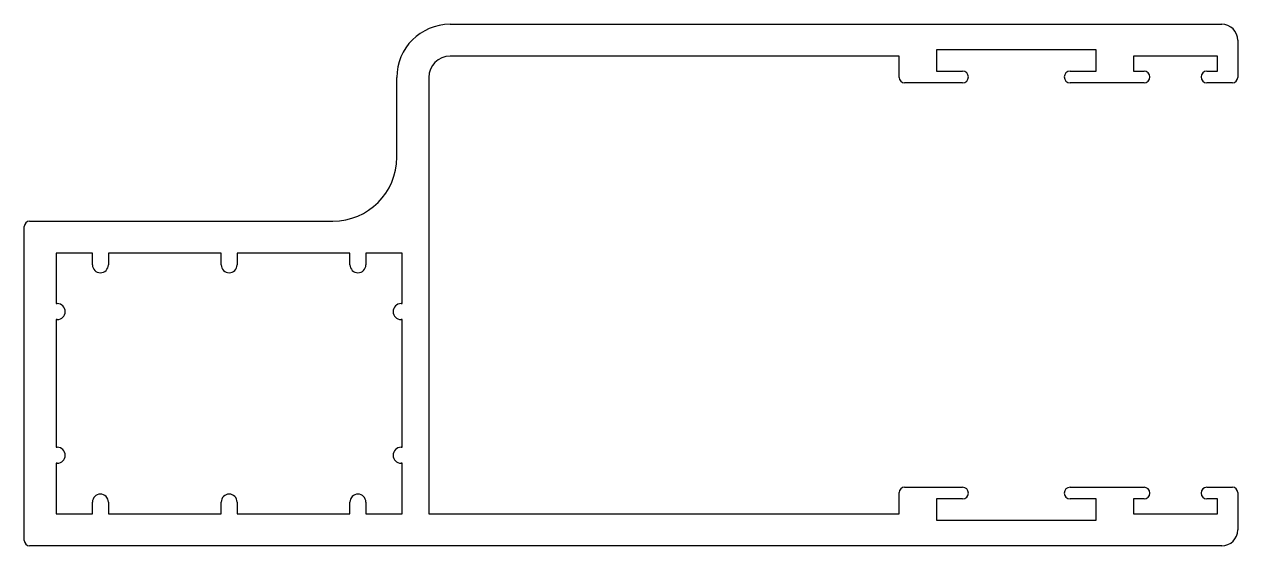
# Model space of a CAD drawing. Extents: x 1050 to 1164, y 502 to 551.
import ezdxf

# ---------------------------------------------------------------- set-up
doc = ezdxf.new("R2010")
doc.units = 0
doc.layers.get('0').update_dxf_attribs({"linetype": 'CONTINUOUS'})

msp = doc.modelspace()

# ---------------------------------------------------------------- linework, layer by layer
for p, q in [((1090.17, 551.33), (1162.67, 551.33)), ((1164.17, 549.83), (1164.17, 546.33)), ((1135.87, 548.93), (1135.87, 546.93)), ((1150.87, 548.93), (1135.87, 548.93)), ((1150.87, 546.93), (1150.87, 548.93)), ((1132.37, 548.33), (1090.17, 548.33)), ((1132.37, 546.33), (1132.37, 548.33)), ((1162.27, 548.33), (1154.37, 548.33)), ((1154.37, 548.33), (1154.37, 546.93)), ((1162.27, 546.93), (1162.27, 548.33)), ((1085.17, 538.83), (1085.17, 546.33)), ((1088.17, 546.33), (1088.17, 505.33)), ((1135.87, 546.93), (1138.32, 546.93)), ((1148.42, 546.93), (1150.87, 546.93)), ((1154.37, 546.93), (1155.37, 546.93)), ((1161.27, 546.93), (1162.27, 546.93)), ((1138.32, 545.83), (1132.87, 545.83)), ((1155.37, 545.83), (1148.42, 545.83)), ((1163.67, 545.83), (1161.27, 545.83)), ((1050.67, 532.83), (1079.17, 532.83)), ((1050.17, 502.83), (1050.17, 532.33)), ((1056.57, 529.83), (1053.17, 529.83)), ((1053.17, 529.83), (1053.17, 525.08)), ((1056.57, 528.73), (1056.57, 529.83)), ((1058.07, 529.83), (1058.07, 528.73)), ((1068.67, 529.83), (1058.07, 529.83)), ((1068.67, 528.73), (1068.67, 529.83)), ((1070.17, 529.83), (1070.17, 528.73)), ((1080.77, 529.83), (1070.17, 529.83)), ((1080.77, 528.73), (1080.77, 529.83)), ((1082.27, 529.83), (1082.27, 528.73)), ((1085.67, 529.83), (1082.27, 529.83)), ((1085.67, 525.08), (1085.67, 529.83)), ((1053.17, 525.08), (1053.27, 525.08)), ((1085.57, 525.08), (1085.67, 525.08)), ((1053.27, 523.58), (1053.17, 523.58)), ((1053.17, 523.58), (1053.17, 511.58)), ((1085.67, 523.58), (1085.57, 523.58)), ((1085.67, 511.58), (1085.67, 523.58)), ((1053.17, 511.58), (1053.27, 511.58)), ((1085.57, 511.58), (1085.67, 511.58)), ((1053.27, 510.08), (1053.17, 510.08)), ((1053.17, 510.08), (1053.17, 505.33)), ((1085.67, 510.08), (1085.57, 510.08)), ((1085.67, 505.33), (1085.67, 510.08)), ((1132.37, 505.33), (1132.37, 507.33)), ((1132.87, 507.83), (1138.32, 507.83)), ((1148.42, 507.83), (1155.37, 507.83)), ((1161.27, 507.83), (1163.67, 507.83)), ((1164.17, 507.33), (1164.17, 503.83)), ((1056.57, 505.33), (1056.57, 506.43)), ((1058.07, 506.43), (1058.07, 505.33)), ((1068.67, 505.33), (1068.67, 506.43)), ((1070.17, 506.43), (1070.17, 505.33)), ((1080.77, 505.33), (1080.77, 506.43)), ((1082.27, 506.43), (1082.27, 505.33)), ((1135.87, 506.73), (1135.87, 504.73)), ((1138.32, 506.73), (1135.87, 506.73)), ((1150.87, 506.73), (1148.42, 506.73)), ((1150.87, 504.73), (1150.87, 506.73)), ((1154.37, 506.73), (1154.37, 505.33)), ((1155.37, 506.73), (1154.37, 506.73)), ((1162.27, 506.73), (1161.27, 506.73)), ((1162.27, 505.33), (1162.27, 506.73)), ((1053.17, 505.33), (1056.57, 505.33)), ((1058.07, 505.33), (1068.67, 505.33)), ((1070.17, 505.33), (1080.77, 505.33)), ((1082.27, 505.33), (1085.67, 505.33)), ((1088.17, 505.33), (1132.37, 505.33)), ((1154.37, 505.33), (1162.27, 505.33)), ((1135.87, 504.73), (1150.87, 504.73)), ((1162.67, 502.33), (1050.67, 502.33))]:
    msp.add_line(p, q)
for centre, radius, start, end in [((1090.17, 546.33), 5, 90, 180), ((1162.67, 549.83), 1.5, 0, 90), ((1090.17, 546.33), 2, 90, 180), ((1132.87, 546.33), 0.5, 180, 270), ((1138.32, 546.38), 0.55, 270, 90), ((1148.42, 546.38), 0.55, 90, 270), ((1155.37, 546.38), 0.55, 270, 90), ((1161.27, 546.38), 0.55, 90, 270), ((1163.67, 546.33), 0.5, 270, 0), ((1079.17, 538.83), 6, 270, 0), ((1050.67, 532.33), 0.5, 90, 180), ((1057.32, 528.73), 0.75, 180, 0), ((1069.42, 528.73), 0.75, 180, 0), ((1081.52, 528.73), 0.75, 180, 0), ((1053.27, 524.33), 0.75, 270, 90), ((1085.57, 524.33), 0.75, 90, 270), ((1053.27, 510.83), 0.75, 270, 90), ((1085.57, 510.83), 0.75, 90, 270), ((1132.87, 507.33), 0.5, 90, 180), ((1138.32, 507.28), 0.55, 270, 90), ((1148.42, 507.28), 0.55, 90, 270), ((1155.37, 507.28), 0.55, 270, 90), ((1161.27, 507.28), 0.55, 90, 270), ((1163.67, 507.33), 0.5, 0, 90), ((1057.32, 506.43), 0.75, 0, 180), ((1069.42, 506.43), 0.75, 0, 180), ((1081.52, 506.43), 0.75, 0, 180), ((1050.67, 502.83), 0.5, 180, 270), ((1162.67, 503.83), 1.5, 270, 0)]:
    msp.add_arc(centre, radius, start, end)

doc.saveas('drawing.dxf')
